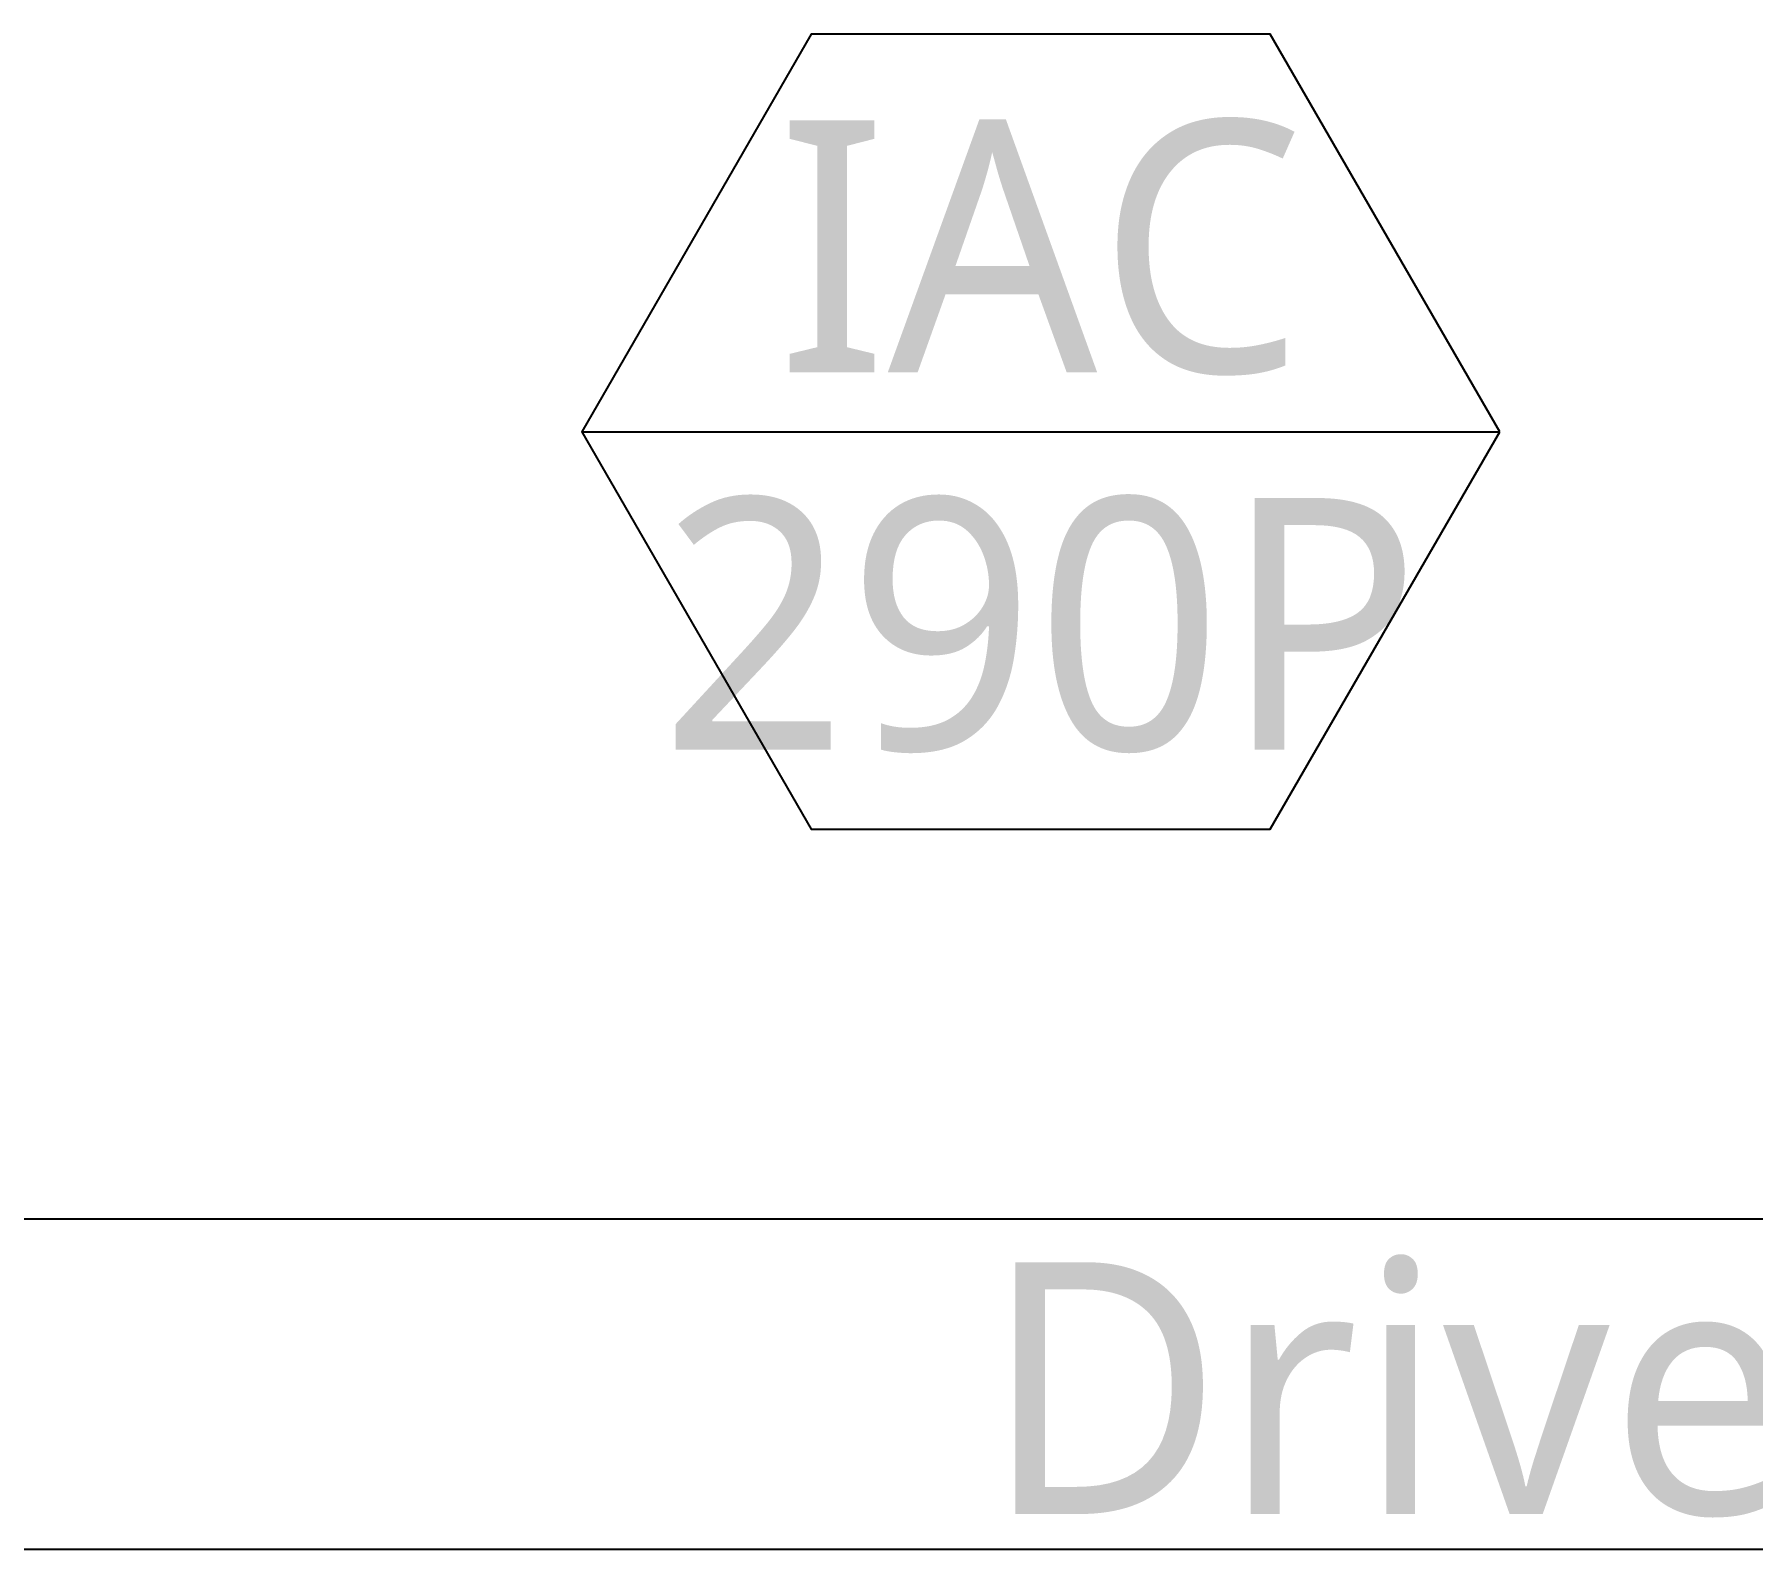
# Model space of a CAD drawing. Header units: millimetres. Extents: x 10547 to 11305, y 9897 to 10391.
# Drawn here: x 11057.23 to 11074.29, y 10049.25 to 10064.3 of the extents above; entities that cross this region are included whole.
import ezdxf
from ezdxf.enums import TextEntityAlignment as Align

# ---------------------------------------------------------------- set-up
doc = ezdxf.new("R2010")
doc.units = ezdxf.units.MM
doc.layers.add('LG-장비번호', color=7, linetype='Continuous')
doc.layers.add('실명', color=231, linetype='Continuous')
doc.styles.add('LG전자', font='')
doc.styles.get('LG전자').set_extended_font_data('Malgun Gothic')

msp = doc.modelspace()

# ---------------------------------------------------------------- linework, layer by layer
at = {"layer": 'LG-장비번호', "color": 1}
msp.add_line((11062.667, 10060.353), (11071.782, 10060.353), dxfattribs=at)
at = {"layer": 'LG-장비번호', "color": 252}
msp.add_line((11218.883, 10049.248), (10546.997, 10049.248), dxfattribs=at)
at = {"layer": 'LG-장비번호', "color": 1}
msp.add_lwpolyline([(11071.782, 10060.353), (11069.503, 10064.3), (11064.946, 10064.3), (11062.667, 10060.353), (11064.946, 10056.406), (11069.503, 10056.406)], close=True, dxfattribs=at)
at = {"layer": '실명', "color": 1}
msp.add_lwpolyline([(11043.259, 10049.248), (11043.259, 10052.533), (11108.223, 10052.533), (11108.223, 10049.248)], close=True, dxfattribs=at)

# ---------------------------------------------------------------- texts
at = {"layer": 'LG-장비번호', "style": 'LG전자'}
for s, p in [('IAC', (11067.224, 10062.194)), ('290P', (11067.224, 10058.446)), ('Drive 시험실', (11075.812, 10050.891))]:
    msp.add_text(s, height=2.5, dxfattribs=at).set_placement(p, align=Align.MIDDLE)

doc.saveas('drawing.dxf')
